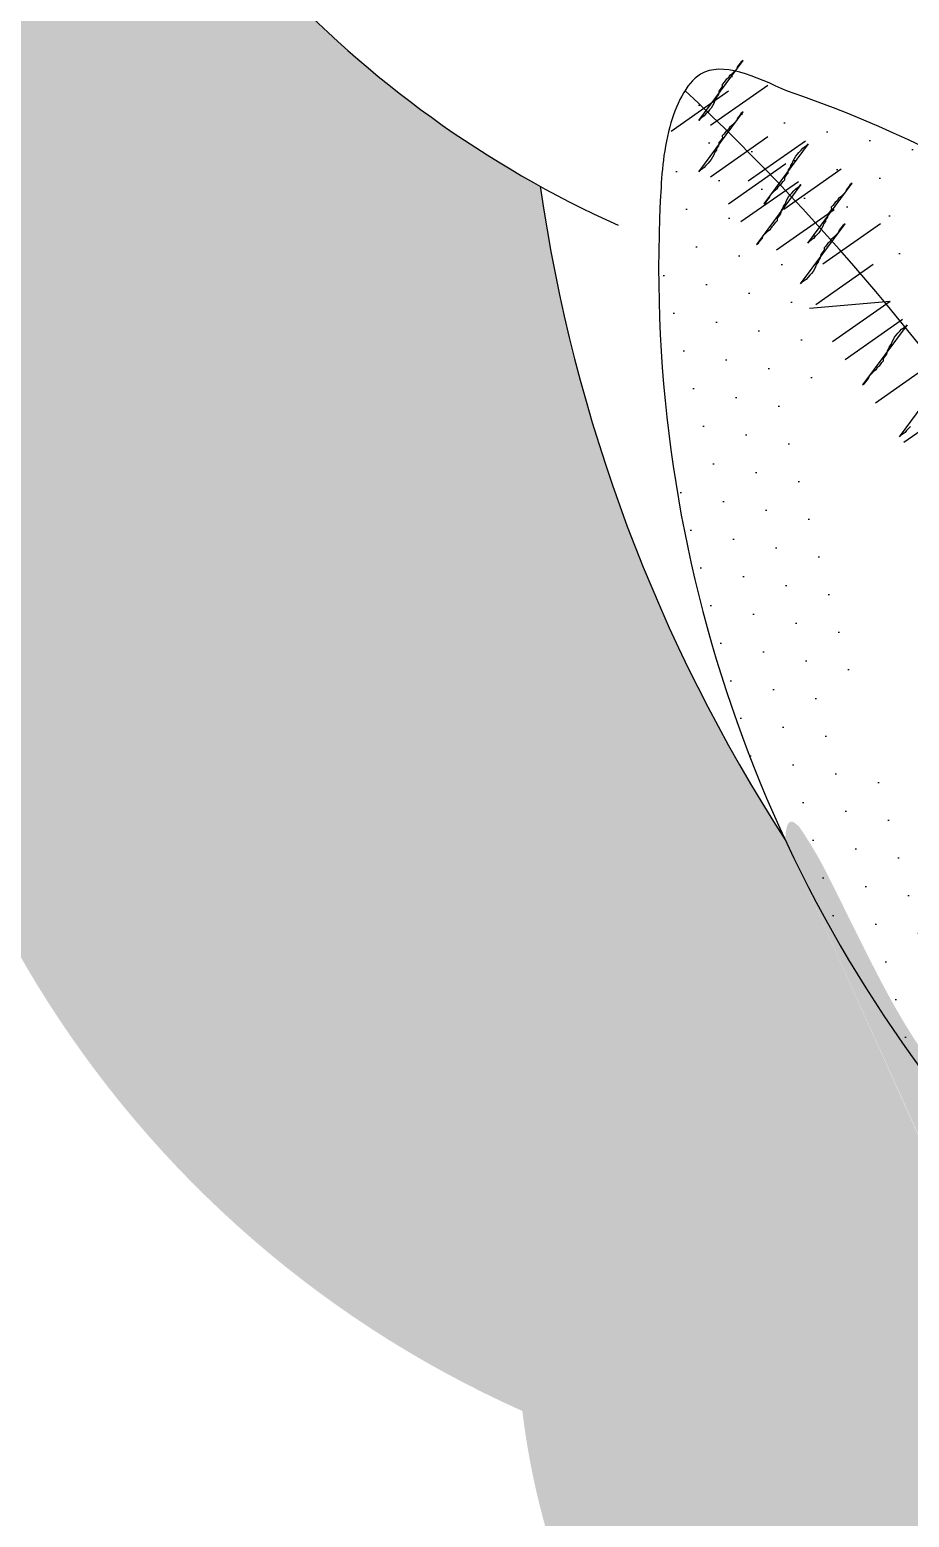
# Model space of a CAD drawing. Extents: x 3694 to 117786, y 20013 to 108631.
# Drawn here: x 40854.2 to 41106.6, y 85425.2 to 85852.2 of the extents above; entities that cross this region are included whole.
import ezdxf

# ---------------------------------------------------------------- set-up
doc = ezdxf.new("R2010")
doc.units = 0
doc.header["$LTSCALE"] = 1000
doc.header["$MEASUREMENT"] = 0
doc.layers.add('家具', color=253, linetype='Continuous')

# ---------------------------------------------------------------- blocks, each defined once
blk = doc.blocks.new('A$C6CBF3060')
at = {"layer": '家具'}
h = blk.add_hatch(dxfattribs=at)
h.set_pattern_fill('DOTS', color=8, scale=335.2800000195158, angle=-90.00000000000001, style=0)
h.set_pattern_definition([(270, (30849.11753504153, -17862.99907829171), (20.95500000121973, -10.47750000060987), [0, -20.95500000121974])])
edge = h.paths.add_edge_path()
edge.add_spline(control_points=[(3620.032944355196, 1020.167978249578), (3621.856950601301, 1029.223950294458), (3623.640356767137, 1038.254456721312), (3629.075648781851, 1066.661334569191), (3632.509525532267, 1085.952194047979), (3638.452392537998, 1124.35439882104), (3640.907859724044, 1143.394177388276), (3645.504487169259, 1187.965857300234), (3647.380020918004, 1213.570567535007), (3652.138734003369, 1291.274453085276), (3654.163834771207, 1344.379333391011), (3661.075878760414, 1425.081640880471), (3664.018153472578, 1452.133973591473), (3670.094233668715, 1492.753120009336), (3672.397098293724, 1506.299475706379), (3677.679535390045, 1533.370511049969), (3680.683231559953, 1546.95785375061), (3688.042565591692, 1576.433232332645), (3692.477545640613, 1592.158136530725), (3700.184732509224, 1618.288209221257), (3703.394472055632, 1628.838867633007), (3706.570199849586, 1639.277341819994)], knot_values=[0.007594318894714291, 0.007594318894714291, 0.007594318894714291, 0.007594318894714291, 1.009331685129112, 1.009331685129112, 3.166903830014817, 3.166903830014817, 5.324475974900523, 5.324475974900523, 8.146713981276132, 8.146713981276132, 13.78698518195698, 13.78698518195698, 16.6071207822974, 16.6071207822974, 18.01718858246761, 18.01718858246761, 19.42725638263783, 19.42725638263783, 21.11840045899928, 21.11840045899928, 22.2881602581128, 22.2881602581128, 22.2881602581128, 22.2881602581128], degree=3, periodic=0)
edge.add_ellipse((1789.99904669042, 2201.081587384349), major_axis=(1412.244489359956, 1412.244489359956), ratio=0.9999999999999818, start_angle=-61.33743676422674, end_angle=-48.55714826964773)
edge.add_ellipse((1789.99904669042, 1953.25083809936), major_axis=(1412.24448935993, -1412.24448935993), ratio=0.9999999999999885, start_angle=48.5571482696466, end_angle=61.33743676426361)
edge.add_spline(control_points=[(3706.570199849455, 2515.055083664098), (3703.394472055566, 2525.493557850958), (3700.184732509093, 2536.044216262839), (3692.477545640737, 2562.174288952727), (3688.042565592012, 2577.899193150166), (3680.683231560659, 2607.374571730539), (3677.679535390882, 2620.961914430154), (3672.397098294947, 2648.032949771052), (3670.094233670054, 2661.579305466817), (3664.018153474113, 2702.198451881093), (3661.075878761818, 2729.250784589662), (3655.986670472266, 2788.670379265524), (3654.145087228251, 2820.934697647885), (3652.42359686167, 2852.807937005808)], knot_values=[0.007594318904541566, 0.007594318904541566, 0.007594318904541566, 0.007594318904541566, 1.177354118008585, 1.177354118008585, 2.868498194319651, 2.868498194319651, 4.278565994361959, 4.278565994361959, 5.688633794404266, 5.688633794404266, 8.508769394488882, 8.508769394488882, 11.91787256770212, 11.91787256770212, 11.91787256770212, 11.91787256770212], degree=3, periodic=0)
edge.add_ellipse((3646.657623284387, 2875.236412280854), major_axis=(16.37502602226822, 16.37502602226821), ratio=0.9999999999995666, start_angle=225.8035234418923, end_angle=239.417541532368, ccw=False)
edge.add_ellipse((3511.087514728119, 3239.193560838379), major_axis=(290.1065513937293, 290.1065513937293), ratio=0.9999999999994232, start_angle=234.5429178462428, end_angle=244.3434878472222, ccw=False)
edge.add_ellipse((4291.384683319397, 2715.78940374251), major_axis=(510.6161812649055, -510.6161812649058), ratio=0.9999999999999988, start_angle=215.5301837112753, end_angle=236.2784491778619)
edge.add_ellipse((8058.381468311782, 2243.98490320702), major_axis=(3173.045961291781, -3173.045961291782), ratio=1, start_angle=220.7753203818918, end_angle=231.6420249032678)
edge.add_ellipse((4599.337569821713, 1341.637200631933), major_axis=(756.0877006785541, 756.0877006785539), ratio=0.9999999999999949, start_angle=113.9930274311128, end_angle=139.4777875760855)
edge.add_ellipse((3519.680850986653, 1232.139841819859), major_axis=(20.77520892349397, -20.77520892349398), ratio=0.999999999999889, start_angle=29.349690518414718, end_angle=107.31395154978779, ccw=False)
edge.add_ellipse((3261.400831811123, 1475.541992198378), major_axis=(269.5263520561113, -269.5263520561115), ratio=0.9999999999999978, start_angle=326.06965526290503, end_angle=363.74867896470926, ccw=False)
edge.add_ellipse((2985.936513544038, 1255.583835869416), major_axis=(269.5447157602681, 269.5447157602681), ratio=0.9999999999729833, start_angle=289.4364312615882, end_angle=291.1525348597326, ccw=False)
edge.add_ellipse((3270.637057203829, -411.6684627259383), major_axis=(1063.437138938921, 1063.437138938921), ratio=0.9999999999999937, start_angle=35.30528515153998, end_angle=42.74492259143477, ccw=False)
edge.add_ellipse((3474.324288661912, 860.0126218386868), major_axis=(153.1024992137935, -153.1024992137935), ratio=0.999999999999859, start_angle=92.70420918075928, end_angle=121.7648417998393, ccw=False)
edge = h.paths.add_edge_path()
edge.add_ellipse((3560.315809361586, 903.7363475695056), major_axis=(59.62128638761727, 59.62128638761727), ratio=0.9999999999999157, start_angle=248.1334738211491, end_angle=277.7178630449272)
edge.add_ellipse((3511.524035592221, 931.7299106341088), major_axis=(99.19644208316629, 99.19644208316625), ratio=0.9999999999997502, start_angle=-79.30676778778508, end_angle=-64.31921627686972)
edge.add_ellipse((3386.72601415019, 2442.541419907149), major_axis=(1116.038544759257, -1116.038544759258), ratio=0.9999999999999984, start_angle=303.32411686118166, end_angle=324.37804893725087, ccw=False)
edge.add_spline(control_points=[(3067.313977831232, 896.8829783906913), (3067.116512627828, 894.6964287364499), (3066.26218761129, 885.1096334103167), (3065.674442368967, 875.0971932240427), (3064.819310103077, 865.6985716819399)], knot_values=[0, 0, 0, 0, 0.2418033642713523, 1.052830296575082, 1.052830296575082, 1.052830296575082, 1.052830296575082], degree=3, periodic=0)
edge.add_ellipse((3026.907071228037, 868.9988679855887), major_axis=(26.90938323527025, 26.90938323527025), ratio=0.9999999999999187, start_angle=238.7767705824798, end_angle=310.27284356007203, ccw=False)
edge.add_ellipse((3357.089655062053, 4875.541364723143), major_axis=(2868.190797183439, -2868.19079718344), ratio=0.999999999999999, start_angle=310.4593117003497, end_angle=318.3404531218047)
edge = h.paths.add_edge_path()
edge.add_ellipse((3560.315809361266, 3250.596077914459), major_axis=(59.62128638763784, -59.62128638763787), ratio=0.9999999999995934, start_angle=82.28213695507955, end_angle=111.8665261788591)
edge.add_ellipse((3357.089655062751, -721.208939239179), major_axis=(2868.190797183605, 2868.190797183604), ratio=0.9999999999999925, start_angle=41.65954687821016, end_angle=49.54410408661445)
edge.add_ellipse((3026.730802552287, 3285.298579970644), major_axis=(26.90938323526915, -26.90938323526915), ratio=0.9999999999999033, start_angle=49.98346972011012, end_angle=121.3236457343994, ccw=False)
edge.add_spline(control_points=[(3064.642559511616, 3288.604407622486), (3064.979431703308, 3284.907876167901), (3065.254021153691, 3281.472108143695), (3065.500446844075, 3278.209911560098)], knot_values=[0, 0, 0, 0, 0.3189857557440551, 0.3189857557440551, 0.3189857557440551, 0.3189857557440551], degree=3, periodic=0)
edge.add_ellipse((3494.988468096315, -267.6566824607653), major_axis=(2525.631590611771, -2525.631590611772), ratio=0.9999999999999991, start_angle=132.8754075785099, end_angle=141.9062269296692, ccw=False)
edge = h.paths.add_edge_path()
edge.add_ellipse((3346.428693505171, 2814.744027245259), major_axis=(221.1621733483969, -221.1621733483971), ratio=0.9999999999999994, start_angle=219.8560000035077, end_angle=290.9319768433341)
edge.add_ellipse((3437.151632962174, 2555.301954592251), major_axis=(155.4479335070494, -155.4479335070496), ratio=0.9999999999999929, start_angle=231.8281592482279, end_angle=294.8810682384705)
edge.add_ellipse((2813.700149012111, 2180.201737340405), major_axis=(405.3237387993505, 405.3237387993504), ratio=0.9999999999999992, start_angle=285.52623263396157, end_angle=332.11357467867344, ccw=False)
edge.add_ellipse((3523.712787324905, 1599.059105694443), major_axis=(258.8230775298201, 258.82307752982), ratio=0.9999999999999818, start_angle=80.19826500577827, end_angle=130.5062586859865)
edge.add_ellipse((3249.266929159778, 1365.594833926676), major_axis=(196.0891473908119, -196.0891473908119), ratio=0.9999999999999981, start_angle=154.0384846775883, end_angle=216.6923729745889)
edge.add_ellipse((3335.197817287255, 909.3636444261319), major_axis=(433.6778078787909, 433.6778078787906), ratio=0.999999999999949, start_angle=80.98112304628877, end_angle=109.8781780001218)
edge.add_ellipse((18467.36806691358, 2025.981614987111), major_axis=(11109.2260467442, 11109.22604674419), ratio=0.9999999999995928, start_angle=138.1241672681158, end_angle=138.7143909774701)
edge.add_spline(control_points=[(2789.552410904224, 1008.188427614892), (2796.579734544641, 1007.746763104577), (2803.725178327077, 1007.646570336328), (2811.231307050359, 1007.927036234807)], knot_values=[2.293510373809953, 2.293510373809953, 2.293510373809953, 2.293510373809953, 2.979732802934619, 2.979732802934619, 2.979732802934619, 2.979732802934619], degree=3, periodic=0)
edge.add_spline(control_points=[(2811.231307050359, 1007.927036234807), (2815.450479755054, 1008.084685284808), (2826.805456678361, 1008.812973134682), (2842.780722635296, 1010.871307693131), (2839.120250166125, 1024.618026985154), (2842.859477051599, 1028.393799632864), (2845.636094539273, 1029.971073038905)], knot_values=[2.979732802934619, 2.979732802934619, 2.979732802934619, 2.979732802934619, 3.36545639614831, 3.990521829336836, 4.278466320926378, 4.605763273049225, 4.605763273049225, 4.605763273049225, 4.605763273049225], degree=3, periodic=0)
edge.add_spline(control_points=[(2845.636094539273, 1029.971073038905), (2848.422474729079, 1031.553892203377), (2852.001820499405, 1032.702305534669), (2855.58116626992, 1033.850718865961)], knot_values=[4.605763273049225, 4.605763273049225, 4.605763273049225, 4.605763273049225, 4.934211014792284, 4.934211014792284, 4.934211014792284, 4.934211014792284], degree=3, periodic=0)
edge.add_ellipse((3270.637057203829, -411.6684627259383), major_axis=(1063.437138939227, 1063.437138939227), ratio=0.9999999999998375, start_angle=52.795632896919415, end_angle=61.02050574382298, ccw=False)
edge.add_ellipse((3199.316362891543, 1348.14039130005), major_axis=(212.5834902189315, 212.5834902189315), ratio=0.9999999999999212, start_angle=165.6335501199894, end_angle=198.8130742464472, ccw=False)
edge.add_ellipse((3199.413119119788, 1029.520550322999), major_axis=(217.1797520411045, -217.1797520411046), ratio=0.9999999999998674, start_angle=151.0252170128921, end_angle=192.4102655699839, ccw=False)
edge.add_ellipse((3551.448439235653, 1156.134686465819), major_axis=(331.0872910150433, -331.0872910150434), ratio=0.9999999999999813, start_angle=177.8463850309959, end_angle=203.8962665094932, ccw=False)
edge.add_ellipse((2984.329156197491, 1140.779664811776), major_axis=(308.6143108805782, 308.6143108805783), ratio=0.99999999999966, start_angle=2.0533838449994732, end_angle=10.260448050109005, ccw=False)
edge.add_spline(control_points=[(3281.687451026184, 1460.253654765613), (3290.639455244702, 1453.204405174176), (3313.081898206045, 1435.532118832798), (3303.305460116768, 1498.775473405309), (3326.318821677465, 1533.829908224947), (3353.544751881607, 1593.430233467796), (3320.947959299898, 1659.060984562777), (3340.190178442157, 1740.826539046509), (3356.126177953687, 1827.657185362103), (3415.808870579021, 1863.793903553702), (3424.432073950476, 1919.337591101754), (3457.289777258164, 1907.517444122117), (3458.775801431591, 1924.683027975876), (3459.456346832347, 1933.619102174609)], knot_values=[28.72622828787619, 28.72622828787619, 28.72622828787619, 28.72622828787619, 29.65137003608691, 31.04553471454428, 32.97090723718488, 34.80045963000916, 37.53798117998499, 40.13244696109814, 43.73799823656201, 46.29924793153518, 47.53881564063179, 48.20545028199999, 48.98405692497199, 48.98405692497199, 48.98405692497199, 48.98405692550385], degree=3, periodic=0)
edge.add_ellipse((-2827.432287128104, 2095.358859361608), major_axis=(4446.972478264837, 4446.972478264834), ratio=0.9999999999999976, start_angle=-46.47369586912973, end_angle=-42.84626635100496)
edge.add_spline(control_points=[(3457.093905025751, 2331.703914353799), (3455.691781476875, 2345.589783137202), (3452.514928848803, 2370.097512984801), (3408.946969250035, 2401.111465854163), (3388.218704290179, 2469.690945094218), (3352.769053081218, 2533.335634224328), (3364.030625280458, 2604.82269811142), (3327.271703467311, 2627.476138575294), (3294.9122366675, 2714.330123526699), (3294.341436591865, 2693.091429919492)], knot_values=[0, 0, 0, 1.163513729807164e-12, 1.426783815582302, 2.507845637052222, 5.446644405802077, 8.794161911986935, 10.36550993041577, 12.19506232323765, 14.47634677036475, 14.47634677036475, 14.47634677036475, 14.47634677036475], degree=3, periodic=0)
edge.add_ellipse((3687.441035538191, 2947.473610607776), major_axis=(331.0872910150615, -331.0872910150615), ratio=0.9999999999999547, start_angle=233.1899730444863, end_angle=257.9076692015958, ccw=False)
edge.add_ellipse((3372.605812031026, 3149.559701468508), major_axis=(217.1797520411107, -217.1797520411108), ratio=0.9999999999999556, start_angle=244.6759739839959, end_angle=286.0610225410798, ccw=False)
edge.add_ellipse((3301.30499854072, 2839.020160634274), major_axis=(212.5834902198476, 212.5834902198476), ratio=0.9999999999956851, start_angle=85.14470269029368, end_angle=91.45268943398088, ccw=False)
edge.add_ellipse((3267.100022714898, 4450.91484517249), major_axis=(983.775240623166, 983.775240623166), ratio=0.9999999999998531, start_angle=208.0880272447276, end_angle=218.4118439115923, ccw=False)
edge.add_spline(control_points=[(2862.37711883695, 3119.814991966967), (2856.867087630577, 3121.622537046678), (2851.35705642408, 3123.430082126131), (2848.768473186879, 3126.813406541194)], knot_values=[4.42752981046754, 4.42752981046754, 4.42752981046754, 4.42752981046754, 4.934211014792284, 4.934211014792284, 4.934211014792284, 4.934211014792284], degree=3, periodic=0)
edge.add_ellipse((3341.197146602492, 3246.534314250937), major_axis=(358.3427787361459, -358.3427787361463), ratio=0.999999999999975, start_angle=238.6648212037559, end_angle=277.816367146285)
h = blk.add_hatch(dxfattribs=at)
h.set_pattern_fill('DOTS', color=8, scale=178.8160000104085, angle=-75.17599740398259, style=0)
h.set_pattern_definition([(284.8240025960174, (21523.19842935675, -3204.156176563381), (12.23371532700078, -2.542622527250572), [0, -11.17600000065051])])
edge = h.paths.add_edge_path(flags=17)
edge.add_ellipse((3508.507639436895, 2686.904734591491), major_axis=(23.25952561881828, -23.25952561881829), ratio=0.9999999999999228, start_angle=217.598370494964, end_angle=267.39462829812675, ccw=False)
edge.add_ellipse((3392.615725812291, 2706.727411004464), major_axis=(59.9046491667301, -59.90464916673012), ratio=0.9999999999998661, start_angle=350.65844968254294, end_angle=394.3991949743683, ccw=False)
edge.add_ellipse((3442.016187211404, 2684.491654074292), major_axis=(32.94986328208082, 32.94986328208081), ratio=0.9999999999998382, start_angle=224.9828587922299, end_angle=289.9024488496004)
edge = h.paths.add_edge_path(flags=17)
edge.add_ellipse((2799.933782092005, 2411.637768748264), major_axis=(481.3748926355609, 481.3748926355607), ratio=0.9999999999840347, start_angle=-26.32292343229813, end_angle=-25.58827127859119)
edge.add_ellipse((3387.198946313249, 2635.157820252211), major_axis=(38.80003682654529, 38.80003682654528), ratio=0.9999999999999831, start_angle=246.3633945223265, end_angle=317.8577408210059, ccw=False)
edge.add_ellipse((3414.442139424595, 2563.93047086295), major_axis=(15.12758440154903, 15.12758440154902), ratio=0.9999999999999909, start_angle=-72.18619439915022, end_angle=64.8217797418078, ccw=False)
edge.add_ellipse((3357.704625160964, 2604.177307075981), major_axis=(64.19840911938086, -64.19840911938088), ratio=0.9999999999999908, start_angle=11.56752916311502, end_angle=61.28906160823021)
edge = h.paths.add_edge_path()
edge.add_ellipse((3185.120227187588, 2583.846666353507), major_axis=(242.0371122307935, 242.0371122307935), ratio=0.9999999999999688, start_angle=-23.32578200306534, end_angle=26.28458598788795)
edge.add_spline(control_points=[(3294.95076252523, 2908.039789200709), (3285.59000490723, 2912.370396476184), (3273.676991489105, 2917.881764752918), (3266.815490951951, 2910.243159776714), (3265.556602545243, 2908.265359197449)], knot_values=[0, 0, 0, 0, 1.42238482592121, 1.810204922351612, 1.810204922351612, 1.810204922351612, 1.810204922351612], degree=3, periodic=0)
edge.add_ellipse((2799.933782090149, 2411.637768744324), major_axis=(481.3748926403442, -481.3748926403442), ratio=0.9999999999996101, start_angle=87.25263749308863, end_angle=91.84549474957328, ccw=False)
edge.add_ellipse((3214.421947500261, 2577.142094905234), major_axis=(216.1019309945073, -216.1019309945075), ratio=0.999999999999946, start_angle=66.89079912288321, end_angle=117.98945326683679, ccw=False)
edge.add_ellipse((3082.171467200518, 2475.053802211161), major_axis=(331.3486877331243, -331.3486877331244), ratio=0.9999999999999956, start_angle=389.56745048290304, end_angle=432.4529716565977, ccw=False)
edge.add_ellipse((2548.179880652155, 2188.045808867992), major_axis=(706.3772336369606, 706.3772336369603), ratio=0.999999999999835, start_angle=321.74637887917953, end_angle=324.3508728240508, ccw=False)
edge.add_spline(control_points=[(3540.231171865613, 2305.399240872724), (3543.869102956422, 2306.191136364261), (3554.218102346218, 2311.164756270326), (3554.021201864321, 2323.207869944858), (3553.888276583122, 2331.338039343249)], knot_values=[0, 0, 0, 0, 0.5819764206049407, 1.791185280154921, 1.791185280154921, 1.791185280154921, 1.791185280154921], degree=3, periodic=0)
edge.add_ellipse((3055.171823736164, 2457.493583324365), major_axis=(363.7535715408031, -363.7535715408033), ratio=0.9999999999999976, start_angle=30.80422389370577, end_angle=74.43044399808288)
edge = h.paths.add_edge_path()
edge.add_spline(control_points=[(3512.045306835935, 2318.2714167302), (3517.588125824346, 2312.491863504376), (3525.292820839051, 2304.458100356638), (3537.115743228183, 2304.72108237278), (3540.231171865613, 2305.399240872724)], knot_values=[1.791185280154921, 1.791185280154921, 1.791185280154921, 1.791185280154921, 3.069002213139684, 3.567391534373676, 3.567391534373676, 3.567391534373676, 3.567391534373676], degree=3, periodic=0)
edge.add_ellipse((2548.179880652155, 2188.045808867992), major_axis=(706.377233638207, -706.3772336382074), ratio=0.9999999999993391, start_angle=51.74637887920161, end_angle=54.3508728240713)
edge.add_ellipse((3764.186938126877, 2674.325635155186), major_axis=(281.0686011683552, 281.0686011683551), ratio=0.9999999999999862, start_angle=145.8922033348512, end_angle=189.5904192882054, ccw=False)
edge.add_ellipse((3727.837143598881, 2835.127694727074), major_axis=(300.7962628522051, -300.7962628522051), ratio=0.9999999999999934, start_angle=220.3807436132537, end_angle=258.6817611968143, ccw=False)
edge.add_ellipse((2799.933782090149, 2411.637768744324), major_axis=(481.3748926401587, 481.3748926401587), ratio=0.9999999999988527, start_angle=-2.747362506916546, end_angle=1.845494749579979)
edge.add_spline(control_points=[(3265.556602545243, 2908.265359197449), (3263.646122517712, 2905.263863207118), (3259.318761821429, 2893.755928218379), (3258.811229740662, 2883.454117961643), (3258.470738576732, 2876.542879246761)], knot_values=[1.810204922351612, 1.810204922351612, 1.810204922351612, 1.810204922351612, 2.398757922429805, 3.598446597238173, 3.598446597238173, 3.598446597238173, 3.598446597238173], degree=3, periodic=0)
edge.add_ellipse((3646.639097211155, 2857.209695129477), major_axis=(274.8167086013957, 274.8167086013956), ratio=0.9999999999999963, start_angle=132.1486721113125, end_angle=176.9724953827164)
edge.add_ellipse((3661.683551529728, 2583.255587393276), major_axis=(215.1838922608969, 215.1838922608969), ratio=0.9999999999999789, start_angle=132.3564968236814, end_angle=195.5463068146161)
at = {"layer": '家具', "color": 8, "linetype": 'Continuous'}
for p, q in [((3272.850769246121, 2898.288528745867), (3289.352853757417, 2909.820163715103)), ((3272.850769246121, 2898.288528745867), (3289.352853757417, 2909.820163715103)), ((3272.850769246121, 2898.288528745867), (3289.352853757417, 2909.820163715103)), ((3272.850769246121, 2898.288528745867), (3289.352853757417, 2909.820163715103)), ((3261.572542886199, 2896.59398639969), (3278.074627397524, 2908.125621368734)), ((3261.572542886199, 2896.59398639969), (3278.074627397524, 2908.125621368734)), ((3261.572542886199, 2896.59398639969), (3278.074627397524, 2908.125621368734)), ((3261.572542886199, 2896.59398639969), (3278.074627397524, 2908.125621368734)), ((3272.860787394085, 2883.499000272386), (3289.362871905287, 2895.030635241626)), ((3272.860787394085, 2883.499000272386), (3289.362871905287, 2895.030635241626)), ((3272.860787394085, 2883.499000272386), (3289.362871905287, 2895.030635241626)), ((3272.860787394085, 2883.499000272386), (3289.362871905287, 2895.030635241626)), ((3300.163869645934, 2893.727474334533), (3283.661785134645, 2882.195839365297)), ((3300.163869645934, 2893.727474334533), (3283.661785134645, 2882.195839365297)), ((3300.163869645934, 2893.727474334533), (3283.661785134645, 2882.195839365297)), ((3300.163869645934, 2893.727474334533), (3283.661785134645, 2882.195839365297)), ((3294.507185281866, 2887.172619196401), (3278.005100770672, 2875.640984227357)), ((3294.507185281866, 2887.172619196401), (3278.005100770672, 2875.640984227357)), ((3294.507185281866, 2887.172619196401), (3278.005100770672, 2875.640984227357)), ((3294.507185281866, 2887.172619196401), (3278.005100770672, 2875.640984227357)), ((3310.411390804831, 2885.665164367219), (3293.909306293506, 2874.133529398172)), ((3310.411390804831, 2885.665164367219), (3293.909306293506, 2874.133529398172)), ((3310.411390804831, 2885.665164367219), (3293.909306293506, 2874.133529398172)), ((3310.411390804831, 2885.665164367219), (3293.909306293506, 2874.133529398172)), ((3298.092096450477, 2882.04251342838), (3281.590011939246, 2870.510878459139)), ((3298.092096450477, 2882.04251342838), (3281.590011939246, 2870.510878459139)), ((3298.092096450477, 2882.04251342838), (3281.590011939246, 2870.510878459139)), ((3298.092096450477, 2882.04251342838), (3281.590011939246, 2870.510878459139)), ((3308.339617609505, 2873.980203461255), (3291.83753309818, 2862.448568492018)), ((3308.339617609505, 2873.980203461255), (3291.83753309818, 2862.448568492018)), ((3308.339617609505, 2873.980203461255), (3291.83753309818, 2862.448568492018)), ((3308.339617609505, 2873.980203461255), (3291.83753309818, 2862.448568492018)), ((3305.153158259141, 2858.539633360739), (3321.655242770466, 2870.071268329975)), ((3305.153158259141, 2858.539633360739), (3321.655242770466, 2870.071268329975)), ((3305.153158259141, 2858.539633360739), (3321.655242770466, 2870.071268329975)), ((3305.153158259141, 2858.539633360739), (3321.655242770466, 2870.071268329975)), ((3303.081385063808, 2846.854672454774), (3319.58346957514, 2858.386307423822)), ((3303.081385063808, 2846.854672454774), (3319.58346957514, 2858.386307423822)), ((3303.081385063808, 2846.854672454774), (3319.58346957514, 2858.386307423822)), ((3303.081385063808, 2846.854672454774), (3319.58346957514, 2858.386307423822)), ((3324.435597582531, 2847.639578051101), (3301.27582090089, 2845.635282365416)), ((3324.435597582531, 2847.639578051101), (3301.27582090089, 2845.635282365416)), ((3324.435597582531, 2847.639578051101), (3301.27582090089, 2845.635282365416)), ((3324.435597582531, 2847.639578051101), (3301.27582090089, 2845.635282365416)), ((3324.435597582531, 2847.639578051101), (3307.933513071206, 2836.107943082057)), ((3324.435597582531, 2847.639578051101), (3307.933513071206, 2836.107943082057)), ((3324.435597582531, 2847.639578051101), (3307.933513071206, 2836.107943082057)), ((3324.435597582531, 2847.639578051101), (3307.933513071206, 2836.107943082057)), ((3328.020508751149, 2842.50947228308), (3311.518424239825, 2830.977837314033)), ((3328.020508751149, 2842.50947228308), (3311.518424239825, 2830.977837314033)), ((3328.020508751149, 2842.50947228308), (3311.518424239825, 2830.977837314033)), ((3328.020508751149, 2842.50947228308), (3311.518424239825, 2830.977837314033)), ((3336.726721589192, 2830.050643989347), (3320.224637077903, 2818.51900902011)), ((3336.726721589192, 2830.050643989347), (3320.224637077903, 2818.51900902011)), ((3336.726721589192, 2830.050643989347), (3320.224637077903, 2818.51900902011)), ((3336.726721589192, 2830.050643989347), (3320.224637077903, 2818.51900902011)), ((3328.395708041928, 2807.322346498233), (3344.897792553158, 2818.85398146747)), ((3328.395708041928, 2807.322346498233), (3344.897792553158, 2818.85398146747)), ((3328.395708041928, 2807.322346498233), (3344.897792553158, 2818.85398146747)), ((3328.395708041928, 2807.322346498233), (3344.897792553158, 2818.85398146747))]:
    blk.add_line(p, q, dxfattribs=at)
for points in [[(3282.258443186751, 2916.913658965921), (3281.698528785804, 2916.522391518374), (3281.376409846998, 2916.088962332495), (3280.592193369041, 2915.124287098755), (3280.325729553719, 2914.313083850582), (3279.44442908623, 2913.488899347376), (3278.982331547108, 2912.957653299549), (3278.282438545881, 2912.468568990051), (3277.917645738489, 2911.798077214324), (3277.357731337543, 2911.406809766777), (3276.713493459894, 2910.539951394985), (3276.251395920808, 2910.008705347158), (3276.26488930593, 2909.393135822629), (3275.620651428289, 2908.52627745087), (3275.298532489447, 2908.092848264958), (3275.129885535986, 2907.141666416501), (3274.625626258596, 2906.372624906435), (3274.541302781799, 2905.89703398219), (3274.079205242808, 2905.365787934585), (3273.812741427457, 2904.554584686186), (3273.448460750318, 2903.883360038268), (3273.084180073049, 2903.212135390153), (3272.622082534057, 2902.680889342322), (3272.159984994934, 2902.149643294491), (3271.558641727912, 2901.521092514966), (3271.096544188789, 2900.989846467361), (3270.536629787748, 2900.598579019621), (3269.976715386809, 2900.207311572271), (3269.514617847715, 2899.67606552444)], [(3282.258443186751, 2916.913658965921), (3281.698528785804, 2916.522391518374), (3281.376409846998, 2916.088962332495), (3280.592193369041, 2915.124287098755), (3280.325729553719, 2914.313083850582), (3279.44442908623, 2913.488899347376), (3278.982331547108, 2912.957653299549), (3278.282438545881, 2912.468568990051), (3277.917645738489, 2911.798077214324), (3277.357731337543, 2911.406809766777), (3276.713493459894, 2910.539951394985), (3276.251395920808, 2910.008705347158), (3276.26488930593, 2909.393135822629), (3275.620651428289, 2908.52627745087), (3275.298532489447, 2908.092848264958), (3275.129885535986, 2907.141666416501), (3274.625626258596, 2906.372624906435), (3274.541302781799, 2905.89703398219), (3274.079205242808, 2905.365787934585), (3273.812741427457, 2904.554584686186), (3273.448460750318, 2903.883360038268), (3273.084180073049, 2903.212135390153), (3272.622082534057, 2902.680889342322), (3272.159984994934, 2902.149643294491), (3271.558641727912, 2901.521092514966), (3271.096544188789, 2900.989846467361), (3270.536629787748, 2900.598579019621), (3269.976715386809, 2900.207311572271), (3269.514617847715, 2899.67606552444)], [(3282.258443186751, 2916.913658965921), (3281.698528785804, 2916.522391518374), (3281.376409846998, 2916.088962332495), (3280.592193369041, 2915.124287098755), (3280.325729553719, 2914.313083850582), (3279.44442908623, 2913.488899347376), (3278.982331547108, 2912.957653299549), (3278.282438545881, 2912.468568990051), (3277.917645738489, 2911.798077214324), (3277.357731337543, 2911.406809766777), (3276.713493459894, 2910.539951394985), (3276.251395920808, 2910.008705347158), (3276.26488930593, 2909.393135822629), (3275.620651428289, 2908.52627745087), (3275.298532489447, 2908.092848264958), (3275.129885535986, 2907.141666416501), (3274.625626258596, 2906.372624906435), (3274.541302781799, 2905.89703398219), (3274.079205242808, 2905.365787934585), (3273.812741427457, 2904.554584686186), (3273.448460750318, 2903.883360038268), (3273.084180073049, 2903.212135390153), (3272.622082534057, 2902.680889342322), (3272.159984994934, 2902.149643294491), (3271.558641727912, 2901.521092514966), (3271.096544188789, 2900.989846467361), (3270.536629787748, 2900.598579019621), (3269.976715386809, 2900.207311572271), (3269.514617847715, 2899.67606552444)], [(3282.258443186751, 2916.913658965921), (3281.698528785804, 2916.522391518374), (3281.376409846998, 2916.088962332495), (3280.592193369041, 2915.124287098755), (3280.325729553719, 2914.313083850582), (3279.44442908623, 2913.488899347376), (3278.982331547108, 2912.957653299549), (3278.282438545881, 2912.468568990051), (3277.917645738489, 2911.798077214324), (3277.357731337543, 2911.406809766777), (3276.713493459894, 2910.539951394985), (3276.251395920808, 2910.008705347158), (3276.26488930593, 2909.393135822629), (3275.620651428289, 2908.52627745087), (3275.298532489447, 2908.092848264958), (3275.129885535986, 2907.141666416501), (3274.625626258596, 2906.372624906435), (3274.541302781799, 2905.89703398219), (3274.079205242808, 2905.365787934585), (3273.812741427457, 2904.554584686186), (3273.448460750318, 2903.883360038268), (3273.084180073049, 2903.212135390153), (3272.622082534057, 2902.680889342322), (3272.159984994934, 2902.149643294491), (3271.558641727912, 2901.521092514966), (3271.096544188789, 2900.989846467361), (3270.536629787748, 2900.598579019621), (3269.976715386809, 2900.207311572271), (3269.514617847715, 2899.67606552444)], [(3282.268461334621, 2902.124130492444), (3281.708546933674, 2901.732863044897), (3281.386427994832, 2901.299433858985), (3280.60221151694, 2900.334758625278), (3280.335747701589, 2899.523555377073), (3279.454447234064, 2898.699370873677), (3278.992349694978, 2898.168124826072), (3278.292456693744, 2897.679040516574), (3277.927663886352, 2897.008548740814), (3277.367749485413, 2896.617281293267), (3276.723511607765, 2895.750422921508), (3276.261414068642, 2895.219176873681), (3276.274907453801, 2894.603607349149), (3275.63066957616, 2893.736748977361), (3275.308550637354, 2893.303319791481), (3275.139903683827, 2892.352137942991), (3274.635644406495, 2891.583096432958), (3274.551320929764, 2891.107505508713), (3274.089223390678, 2890.576259460882), (3273.822759575356, 2889.765056212676), (3273.458478898188, 2889.093831564565), (3273.09419822089, 2888.422606916676), (3272.632100681891, 2887.891360868845), (3272.170003142804, 2887.360114821015), (3271.568659875753, 2886.731564041489), (3271.106562336659, 2886.200317993658), (3270.546647935618, 2885.809050546111), (3269.986733534679, 2885.417783098568), (3269.52463599568, 2884.886537050963)], [(3282.268461334621, 2902.124130492444), (3281.708546933674, 2901.732863044897), (3281.386427994832, 2901.299433858985), (3280.60221151694, 2900.334758625278), (3280.335747701589, 2899.523555377073), (3279.454447234064, 2898.699370873677), (3278.992349694978, 2898.168124826072), (3278.292456693744, 2897.679040516574), (3277.927663886352, 2897.008548740814), (3277.367749485413, 2896.617281293267), (3276.723511607765, 2895.750422921508), (3276.261414068642, 2895.219176873681), (3276.274907453801, 2894.603607349149), (3275.63066957616, 2893.736748977361), (3275.308550637354, 2893.303319791481), (3275.139903683827, 2892.352137942991), (3274.635644406495, 2891.583096432958), (3274.551320929764, 2891.107505508713), (3274.089223390678, 2890.576259460882), (3273.822759575356, 2889.765056212676), (3273.458478898188, 2889.093831564565), (3273.09419822089, 2888.422606916676), (3272.632100681891, 2887.891360868845), (3272.170003142804, 2887.360114821015), (3271.568659875753, 2886.731564041489), (3271.106562336659, 2886.200317993658), (3270.546647935618, 2885.809050546111), (3269.986733534679, 2885.417783098568), (3269.52463599568, 2884.886537050963)], [(3282.268461334621, 2902.124130492444), (3281.708546933674, 2901.732863044897), (3281.386427994832, 2901.299433858985), (3280.60221151694, 2900.334758625278), (3280.335747701589, 2899.523555377073), (3279.454447234064, 2898.699370873677), (3278.992349694978, 2898.168124826072), (3278.292456693744, 2897.679040516574), (3277.927663886352, 2897.008548740814), (3277.367749485413, 2896.617281293267), (3276.723511607765, 2895.750422921508), (3276.261414068642, 2895.219176873681), (3276.274907453801, 2894.603607349149), (3275.63066957616, 2893.736748977361), (3275.308550637354, 2893.303319791481), (3275.139903683827, 2892.352137942991), (3274.635644406495, 2891.583096432958), (3274.551320929764, 2891.107505508713), (3274.089223390678, 2890.576259460882), (3273.822759575356, 2889.765056212676), (3273.458478898188, 2889.093831564565), (3273.09419822089, 2888.422606916676), (3272.632100681891, 2887.891360868845), (3272.170003142804, 2887.360114821015), (3271.568659875753, 2886.731564041489), (3271.106562336659, 2886.200317993658), (3270.546647935618, 2885.809050546111), (3269.986733534679, 2885.417783098568), (3269.52463599568, 2884.886537050963)], [(3282.268461334621, 2902.124130492444), (3281.708546933674, 2901.732863044897), (3281.386427994832, 2901.299433858985), (3280.60221151694, 2900.334758625278), (3280.335747701589, 2899.523555377073), (3279.454447234064, 2898.699370873677), (3278.992349694978, 2898.168124826072), (3278.292456693744, 2897.679040516574), (3277.927663886352, 2897.008548740814), (3277.367749485413, 2896.617281293267), (3276.723511607765, 2895.750422921508), (3276.261414068642, 2895.219176873681), (3276.274907453801, 2894.603607349149), (3275.63066957616, 2893.736748977361), (3275.308550637354, 2893.303319791481), (3275.139903683827, 2892.352137942991), (3274.635644406495, 2891.583096432958), (3274.551320929764, 2891.107505508713), (3274.089223390678, 2890.576259460882), (3273.822759575356, 2889.765056212676), (3273.458478898188, 2889.093831564565), (3273.09419822089, 2888.422606916676), (3272.632100681891, 2887.891360868845), (3272.170003142804, 2887.360114821015), (3271.568659875753, 2886.731564041489), (3271.106562336659, 2886.200317993658), (3270.546647935618, 2885.809050546111), (3269.986733534679, 2885.417783098568), (3269.52463599568, 2884.886537050963)], [(3288.174164035598, 2875.738501947886), (3288.734078436537, 2876.129769395433), (3289.056197375379, 2876.563198581312), (3289.840413853271, 2877.527873815023), (3290.106877668622, 2878.339077063229), (3290.988911008375, 2879.163773696651), (3291.451008547461, 2879.695019744482), (3292.150901548688, 2880.184104053977), (3292.515694356116, 2880.854595829707), (3293.075608757026, 2881.245863277254), (3293.719846634704, 2882.112721649042), (3294.18194417379, 2882.643967696873), (3294.168450788668, 2883.259537221402), (3294.811955794023, 2884.125883462941), (3295.134074732865, 2884.55931264882), (3295.302721686392, 2885.51049449731), (3295.806980963716, 2886.279536007372), (3295.891304440513, 2886.755126931585), (3296.353401979504, 2887.286372979415), (3296.619865794855, 2888.097576227621), (3296.984146472023, 2888.768800875736), (3297.348427149293, 2889.440025523658), (3297.810524688321, 2889.971271571485), (3298.272622227407, 2890.502517619316), (3298.874698366722, 2891.131580529065), (3299.33679590578, 2891.66282657667), (3299.89671030685, 2892.054094024214), (3300.456624707796, 2892.44536147176), (3300.918722246788, 2892.976607519591)], [(3288.174164035598, 2875.738501947886), (3288.734078436537, 2876.129769395433), (3289.056197375379, 2876.563198581312), (3289.840413853271, 2877.527873815023), (3290.106877668622, 2878.339077063229), (3290.988911008375, 2879.163773696651), (3291.451008547461, 2879.695019744482), (3292.150901548688, 2880.184104053977), (3292.515694356116, 2880.854595829707), (3293.075608757026, 2881.245863277254), (3293.719846634704, 2882.112721649042), (3294.18194417379, 2882.643967696873), (3294.168450788668, 2883.259537221402), (3294.811955794023, 2884.125883462941), (3295.134074732865, 2884.55931264882), (3295.302721686392, 2885.51049449731), (3295.806980963716, 2886.279536007372), (3295.891304440513, 2886.755126931585), (3296.353401979504, 2887.286372979415), (3296.619865794855, 2888.097576227621), (3296.984146472023, 2888.768800875736), (3297.348427149293, 2889.440025523658), (3297.810524688321, 2889.971271571485), (3298.272622227407, 2890.502517619316), (3298.874698366722, 2891.131580529065), (3299.33679590578, 2891.66282657667), (3299.89671030685, 2892.054094024214), (3300.456624707796, 2892.44536147176), (3300.918722246788, 2892.976607519591)], [(3288.174164035598, 2875.738501947886), (3288.734078436537, 2876.129769395433), (3289.056197375379, 2876.563198581312), (3289.840413853271, 2877.527873815023), (3290.106877668622, 2878.339077063229), (3290.988911008375, 2879.163773696651), (3291.451008547461, 2879.695019744482), (3292.150901548688, 2880.184104053977), (3292.515694356116, 2880.854595829707), (3293.075608757026, 2881.245863277254), (3293.719846634704, 2882.112721649042), (3294.18194417379, 2882.643967696873), (3294.168450788668, 2883.259537221402), (3294.811955794023, 2884.125883462941), (3295.134074732865, 2884.55931264882), (3295.302721686392, 2885.51049449731), (3295.806980963716, 2886.279536007372), (3295.891304440513, 2886.755126931585), (3296.353401979504, 2887.286372979415), (3296.619865794855, 2888.097576227621), (3296.984146472023, 2888.768800875736), (3297.348427149293, 2889.440025523658), (3297.810524688321, 2889.971271571485), (3298.272622227407, 2890.502517619316), (3298.874698366722, 2891.131580529065), (3299.33679590578, 2891.66282657667), (3299.89671030685, 2892.054094024214), (3300.456624707796, 2892.44536147176), (3300.918722246788, 2892.976607519591)], [(3288.174164035598, 2875.738501947886), (3288.734078436537, 2876.129769395433), (3289.056197375379, 2876.563198581312), (3289.840413853271, 2877.527873815023), (3290.106877668622, 2878.339077063229), (3290.988911008375, 2879.163773696651), (3291.451008547461, 2879.695019744482), (3292.150901548688, 2880.184104053977), (3292.515694356116, 2880.854595829707), (3293.075608757026, 2881.245863277254), (3293.719846634704, 2882.112721649042), (3294.18194417379, 2882.643967696873), (3294.168450788668, 2883.259537221402), (3294.811955794023, 2884.125883462941), (3295.134074732865, 2884.55931264882), (3295.302721686392, 2885.51049449731), (3295.806980963716, 2886.279536007372), (3295.891304440513, 2886.755126931585), (3296.353401979504, 2887.286372979415), (3296.619865794855, 2888.097576227621), (3296.984146472023, 2888.768800875736), (3297.348427149293, 2889.440025523658), (3297.810524688321, 2889.971271571485), (3298.272622227407, 2890.502517619316), (3298.874698366722, 2891.131580529065), (3299.33679590578, 2891.66282657667), (3299.89671030685, 2892.054094024214), (3300.456624707796, 2892.44536147176), (3300.918722246788, 2892.976607519591)], [(3286.102390840235, 2864.053541041732), (3286.662305241181, 2864.444808489279), (3286.984424179987, 2864.878237675159), (3287.768640657916, 2865.842912908869), (3288.035104473231, 2866.654116157071), (3288.917137813012, 2867.47881279069), (3289.379235352135, 2868.010058838328), (3290.079128353362, 2868.49914314779), (3290.443921160753, 2869.169634923554), (3291.0038355617, 2869.560902371097), (3291.648073439312, 2870.427760742888), (3292.110170978434, 2870.959006790719), (3292.096677593276, 2871.574576315248), (3292.740182598696, 2872.440922556976), (3293.062301537502, 2872.874351742856), (3293.230948490898, 2873.825533591345), (3293.735207768354, 2874.594575101219), (3293.819531245186, 2875.070166025431), (3294.281628784178, 2875.601412073262), (3294.548092599493, 2876.412615321467), (3294.912373276667, 2877.083839969582), (3295.276653953835, 2877.755064617693), (3295.738751492929, 2878.286310665299), (3296.200849032051, 2878.817556713129), (3296.802925171323, 2879.446619622879), (3297.265022710446, 2879.977865670706), (3297.824937111487, 2880.369133118253), (3298.384851512397, 2880.7604005658), (3298.846949051425, 2881.29164661363)], [(3286.102390840235, 2864.053541041732), (3286.662305241181, 2864.444808489279), (3286.984424179987, 2864.878237675159), (3287.768640657916, 2865.842912908869), (3288.035104473231, 2866.654116157071), (3288.917137813012, 2867.47881279069), (3289.379235352135, 2868.010058838328), (3290.079128353362, 2868.49914314779), (3290.443921160753, 2869.169634923554), (3291.0038355617, 2869.560902371097), (3291.648073439312, 2870.427760742888), (3292.110170978434, 2870.959006790719), (3292.096677593276, 2871.574576315248), (3292.740182598696, 2872.440922556976), (3293.062301537502, 2872.874351742856), (3293.230948490898, 2873.825533591345), (3293.735207768354, 2874.594575101219), (3293.819531245186, 2875.070166025431), (3294.281628784178, 2875.601412073262), (3294.548092599493, 2876.412615321467), (3294.912373276667, 2877.083839969582), (3295.276653953835, 2877.755064617693), (3295.738751492929, 2878.286310665299), (3296.200849032051, 2878.817556713129), (3296.802925171323, 2879.446619622879), (3297.265022710446, 2879.977865670706), (3297.824937111487, 2880.369133118253), (3298.384851512397, 2880.7604005658), (3298.846949051425, 2881.29164661363)], [(3286.102390840235, 2864.053541041732), (3286.662305241181, 2864.444808489279), (3286.984424179987, 2864.878237675159), (3287.768640657916, 2865.842912908869), (3288.035104473231, 2866.654116157071), (3288.917137813012, 2867.47881279069), (3289.379235352135, 2868.010058838328), (3290.079128353362, 2868.49914314779), (3290.443921160753, 2869.169634923554), (3291.0038355617, 2869.560902371097), (3291.648073439312, 2870.427760742888), (3292.110170978434, 2870.959006790719), (3292.096677593276, 2871.574576315248), (3292.740182598696, 2872.440922556976), (3293.062301537502, 2872.874351742856), (3293.230948490898, 2873.825533591345), (3293.735207768354, 2874.594575101219), (3293.819531245186, 2875.070166025431), (3294.281628784178, 2875.601412073262), (3294.548092599493, 2876.412615321467), (3294.912373276667, 2877.083839969582), (3295.276653953835, 2877.755064617693), (3295.738751492929, 2878.286310665299), (3296.200849032051, 2878.817556713129), (3296.802925171323, 2879.446619622879), (3297.265022710446, 2879.977865670706), (3297.824937111487, 2880.369133118253), (3298.384851512397, 2880.7604005658), (3298.846949051425, 2881.29164661363)], [(3286.102390840235, 2864.053541041732), (3286.662305241181, 2864.444808489279), (3286.984424179987, 2864.878237675159), (3287.768640657916, 2865.842912908869), (3288.035104473231, 2866.654116157071), (3288.917137813012, 2867.47881279069), (3289.379235352135, 2868.010058838328), (3290.079128353362, 2868.49914314779), (3290.443921160753, 2869.169634923554), (3291.0038355617, 2869.560902371097), (3291.648073439312, 2870.427760742888), (3292.110170978434, 2870.959006790719), (3292.096677593276, 2871.574576315248), (3292.740182598696, 2872.440922556976), (3293.062301537502, 2872.874351742856), (3293.230948490898, 2873.825533591345), (3293.735207768354, 2874.594575101219), (3293.819531245186, 2875.070166025431), (3294.281628784178, 2875.601412073262), (3294.548092599493, 2876.412615321467), (3294.912373276667, 2877.083839969582), (3295.276653953835, 2877.755064617693), (3295.738751492929, 2878.286310665299), (3296.200849032051, 2878.817556713129), (3296.802925171323, 2879.446619622879), (3297.265022710446, 2879.977865670706), (3297.824937111487, 2880.369133118253), (3298.384851512397, 2880.7604005658), (3298.846949051425, 2881.29164661363)], [(3313.557952700867, 2881.658711515407), (3312.998038299957, 2881.26744406786), (3312.67591936102, 2880.834014881981), (3311.891702883127, 2879.86933964827), (3311.625239067871, 2879.058136400065), (3310.743938600252, 2878.233951896669), (3310.28184106126, 2877.702705849031), (3309.581948060033, 2877.213621539569), (3309.217155252634, 2876.543129763806), (3308.657240851695, 2876.151862316263), (3308.013002973952, 2875.285003944504), (3307.55090543496, 2874.753757896673), (3307.564398820083, 2874.138188372144), (3306.920160942442, 2873.271330000352), (3306.598042003541, 2872.837900814473), (3306.429395050138, 2871.886718965794), (3305.925135772683, 2871.117677455921), (3305.840812295952, 2870.642086531709), (3305.378714756866, 2870.110840483878), (3305.112250941609, 2869.299637235672), (3304.747970264376, 2868.628412587557), (3304.383689587201, 2867.957187939635), (3303.921592048078, 2867.425941891837), (3303.459494509087, 2866.89469584401), (3302.858151241941, 2866.266145064481), (3302.396053702942, 2865.734899016654), (3301.836139301871, 2865.343631569107), (3301.276224900961, 2864.95236412156), (3300.814127361868, 2864.421118073733)], [(3313.557952700867, 2881.658711515407), (3312.998038299957, 2881.26744406786), (3312.67591936102, 2880.834014881981), (3311.891702883127, 2879.86933964827), (3311.625239067871, 2879.058136400065), (3310.743938600252, 2878.233951896669), (3310.28184106126, 2877.702705849031), (3309.581948060033, 2877.213621539569), (3309.217155252634, 2876.543129763806), (3308.657240851695, 2876.151862316263), (3308.013002973952, 2875.285003944504), (3307.55090543496, 2874.753757896673), (3307.564398820083, 2874.138188372144), (3306.920160942442, 2873.271330000352), (3306.598042003541, 2872.837900814473), (3306.429395050138, 2871.886718965794), (3305.925135772683, 2871.117677455921), (3305.840812295952, 2870.642086531709), (3305.378714756866, 2870.110840483878), (3305.112250941609, 2869.299637235672), (3304.747970264376, 2868.628412587557), (3304.383689587201, 2867.957187939635), (3303.921592048078, 2867.425941891837), (3303.459494509087, 2866.89469584401), (3302.858151241941, 2866.266145064481), (3302.396053702942, 2865.734899016654), (3301.836139301871, 2865.343631569107), (3301.276224900961, 2864.95236412156), (3300.814127361868, 2864.421118073733)], [(3313.557952700867, 2881.658711515407), (3312.998038299957, 2881.26744406786), (3312.67591936102, 2880.834014881981), (3311.891702883127, 2879.86933964827), (3311.625239067871, 2879.058136400065), (3310.743938600252, 2878.233951896669), (3310.28184106126, 2877.702705849031), (3309.581948060033, 2877.213621539569), (3309.217155252634, 2876.543129763806), (3308.657240851695, 2876.151862316263), (3308.013002973952, 2875.285003944504), (3307.55090543496, 2874.753757896673), (3307.564398820083, 2874.138188372144), (3306.920160942442, 2873.271330000352), (3306.598042003541, 2872.837900814473), (3306.429395050138, 2871.886718965794), (3305.925135772683, 2871.117677455921), (3305.840812295952, 2870.642086531709), (3305.378714756866, 2870.110840483878), (3305.112250941609, 2869.299637235672), (3304.747970264376, 2868.628412587557), (3304.383689587201, 2867.957187939635), (3303.921592048078, 2867.425941891837), (3303.459494509087, 2866.89469584401), (3302.858151241941, 2866.266145064481), (3302.396053702942, 2865.734899016654), (3301.836139301871, 2865.343631569107), (3301.276224900961, 2864.95236412156), (3300.814127361868, 2864.421118073733)], [(3313.557952700867, 2881.658711515407), (3312.998038299957, 2881.26744406786), (3312.67591936102, 2880.834014881981), (3311.891702883127, 2879.86933964827), (3311.625239067871, 2879.058136400065), (3310.743938600252, 2878.233951896669), (3310.28184106126, 2877.702705849031), (3309.581948060033, 2877.213621539569), (3309.217155252634, 2876.543129763806), (3308.657240851695, 2876.151862316263), (3308.013002973952, 2875.285003944504), (3307.55090543496, 2874.753757896673), (3307.564398820083, 2874.138188372144), (3306.920160942442, 2873.271330000352), (3306.598042003541, 2872.837900814473), (3306.429395050138, 2871.886718965794), (3305.925135772683, 2871.117677455921), (3305.840812295952, 2870.642086531709), (3305.378714756866, 2870.110840483878), (3305.112250941609, 2869.299637235672), (3304.747970264376, 2868.628412587557), (3304.383689587201, 2867.957187939635), (3303.921592048078, 2867.425941891837), (3303.459494509087, 2866.89469584401), (3302.858151241941, 2866.266145064481), (3302.396053702942, 2865.734899016654), (3301.836139301871, 2865.343631569107), (3301.276224900961, 2864.95236412156), (3300.814127361868, 2864.421118073733)], [(3311.48617950554, 2869.97375060925), (3310.926265104594, 2869.582483161706), (3310.604146165664, 2869.149053975827), (3309.819929687736, 2868.184378742117), (3309.553465872516, 2867.373175493911), (3308.672165404889, 2866.548990990708), (3308.210067865803, 2866.017744942877), (3307.51017486467, 2865.528660633412), (3307.145382057242, 2864.858168857652), (3306.585467656332, 2864.466901410109), (3305.941229778589, 2863.600043038317), (3305.479132239569, 2863.068796990519), (3305.49262562472, 2862.453227465958), (3304.848387746984, 2861.586369094199), (3304.526268808142, 2861.152939908319), (3304.357621854746, 2860.201758059829), (3303.853362577291, 2859.432716549767), (3303.769039100625, 2858.957125625555), (3303.306941561503, 2858.425879577917), (3303.040477746283, 2857.614676329518), (3302.676197068984, 2856.943451681596), (3302.311916391809, 2856.272227033482), (3301.849818852723, 2855.740980985651), (3301.387721313724, 2855.209734937824), (3300.786378046578, 2854.581184158327), (3300.324280507484, 2854.049938110689), (3299.764366106545, 2853.658670663146), (3299.204451705598, 2853.267403215599), (3298.742354166476, 2852.736157167768)], [(3311.48617950554, 2869.97375060925), (3310.926265104594, 2869.582483161706), (3310.604146165664, 2869.149053975827), (3309.819929687736, 2868.184378742117), (3309.553465872516, 2867.373175493911), (3308.672165404889, 2866.548990990708), (3308.210067865803, 2866.017744942877), (3307.51017486467, 2865.528660633412), (3307.145382057242, 2864.858168857652), (3306.585467656332, 2864.466901410109), (3305.941229778589, 2863.600043038317), (3305.479132239569, 2863.068796990519), (3305.49262562472, 2862.453227465958), (3304.848387746984, 2861.586369094199), (3304.526268808142, 2861.152939908319), (3304.357621854746, 2860.201758059829), (3303.853362577291, 2859.432716549767), (3303.769039100625, 2858.957125625555), (3303.306941561503, 2858.425879577917), (3303.040477746283, 2857.614676329518), (3302.676197068984, 2856.943451681596), (3302.311916391809, 2856.272227033482), (3301.849818852723, 2855.740980985651), (3301.387721313724, 2855.209734937824), (3300.786378046578, 2854.581184158327), (3300.324280507484, 2854.049938110689), (3299.764366106545, 2853.658670663146), (3299.204451705598, 2853.267403215599), (3298.742354166476, 2852.736157167768)], [(3311.48617950554, 2869.97375060925), (3310.926265104594, 2869.582483161706), (3310.604146165664, 2869.149053975827), (3309.819929687736, 2868.184378742117), (3309.553465872516, 2867.373175493911), (3308.672165404889, 2866.548990990708), (3308.210067865803, 2866.017744942877), (3307.51017486467, 2865.528660633412), (3307.145382057242, 2864.858168857652), (3306.585467656332, 2864.466901410109), (3305.941229778589, 2863.600043038317), (3305.479132239569, 2863.068796990519), (3305.49262562472, 2862.453227465958), (3304.848387746984, 2861.586369094199), (3304.526268808142, 2861.152939908319), (3304.357621854746, 2860.201758059829), (3303.853362577291, 2859.432716549767), (3303.769039100625, 2858.957125625555), (3303.306941561503, 2858.425879577917), (3303.040477746283, 2857.614676329518), (3302.676197068984, 2856.943451681596), (3302.311916391809, 2856.272227033482), (3301.849818852723, 2855.740980985651), (3301.387721313724, 2855.209734937824), (3300.786378046578, 2854.581184158327), (3300.324280507484, 2854.049938110689), (3299.764366106545, 2853.658670663146), (3299.204451705598, 2853.267403215599), (3298.742354166476, 2852.736157167768)], [(3311.48617950554, 2869.97375060925), (3310.926265104594, 2869.582483161706), (3310.604146165664, 2869.149053975827), (3309.819929687736, 2868.184378742117), (3309.553465872516, 2867.373175493911), (3308.672165404889, 2866.548990990708), (3308.210067865803, 2866.017744942877), (3307.51017486467, 2865.528660633412), (3307.145382057242, 2864.858168857652), (3306.585467656332, 2864.466901410109), (3305.941229778589, 2863.600043038317), (3305.479132239569, 2863.068796990519), (3305.49262562472, 2862.453227465958), (3304.848387746984, 2861.586369094199), (3304.526268808142, 2861.152939908319), (3304.357621854746, 2860.201758059829), (3303.853362577291, 2859.432716549767), (3303.769039100625, 2858.957125625555), (3303.306941561503, 2858.425879577917), (3303.040477746283, 2857.614676329518), (3302.676197068984, 2856.943451681596), (3302.311916391809, 2856.272227033482), (3301.849818852723, 2855.740980985651), (3301.387721313724, 2855.209734937824), (3300.786378046578, 2854.581184158327), (3300.324280507484, 2854.049938110689), (3299.764366106545, 2853.658670663146), (3299.204451705598, 2853.267403215599), (3298.742354166476, 2852.736157167768)], [(3316.542933307712, 2823.787627643938), (3317.102847708753, 2824.178895091482), (3317.424966647559, 2824.612324277361), (3318.209183125517, 2825.576999511104), (3318.475646940838, 2826.388202759277), (3319.357680280584, 2827.2128993927), (3319.819777819706, 2827.744145440531), (3320.519670820941, 2828.233229750029), (3320.88446362823, 2828.903721525789), (3321.444378029148, 2829.294988973335), (3322.088615906883, 2830.161847345091), (3322.550713446006, 2830.693093392922), (3322.537220060789, 2831.30866291745), (3323.180725066268, 2832.175009158989), (3323.50284400511, 2832.608438344902), (3323.671490958506, 2833.55962019358), (3324.175750235961, 2834.328661703421), (3324.260073712627, 2834.804252627666), (3324.722171251749, 2835.335498675497), (3324.9886350671, 2836.14670192367), (3325.352915744239, 2836.817926571784), (3325.717196421414, 2837.489151219706), (3326.1792939605, 2838.020397267537), (3326.641391499623, 2838.551643315332), (3327.243467638902, 2839.180706225114), (3327.705565178025, 2839.711952272752), (3328.265479578964, 2840.103219720295), (3328.825393979911, 2840.494487167809), (3329.287491519004, 2841.02573321564)], [(3316.542933307712, 2823.787627643938), (3317.102847708753, 2824.178895091482), (3317.424966647559, 2824.612324277361), (3318.209183125517, 2825.576999511104), (3318.475646940838, 2826.388202759277), (3319.357680280584, 2827.2128993927), (3319.819777819706, 2827.744145440531), (3320.519670820941, 2828.233229750029), (3320.88446362823, 2828.903721525789), (3321.444378029148, 2829.294988973335), (3322.088615906883, 2830.161847345091), (3322.550713446006, 2830.693093392922), (3322.537220060789, 2831.30866291745), (3323.180725066268, 2832.175009158989), (3323.50284400511, 2832.608438344902), (3323.671490958506, 2833.55962019358), (3324.175750235961, 2834.328661703421), (3324.260073712627, 2834.804252627666), (3324.722171251749, 2835.335498675497), (3324.9886350671, 2836.14670192367), (3325.352915744239, 2836.817926571784), (3325.717196421414, 2837.489151219706), (3326.1792939605, 2838.020397267537), (3326.641391499623, 2838.551643315332), (3327.243467638902, 2839.180706225114), (3327.705565178025, 2839.711952272752), (3328.265479578964, 2840.103219720295), (3328.825393979911, 2840.494487167809), (3329.287491519004, 2841.02573321564)], [(3316.542933307712, 2823.787627643938), (3317.102847708753, 2824.178895091482), (3317.424966647559, 2824.612324277361), (3318.209183125517, 2825.576999511104), (3318.475646940838, 2826.388202759277), (3319.357680280584, 2827.2128993927), (3319.819777819706, 2827.744145440531), (3320.519670820941, 2828.233229750029), (3320.88446362823, 2828.903721525789), (3321.444378029148, 2829.294988973335), (3322.088615906883, 2830.161847345091), (3322.550713446006, 2830.693093392922), (3322.537220060789, 2831.30866291745), (3323.180725066268, 2832.175009158989), (3323.50284400511, 2832.608438344902), (3323.671490958506, 2833.55962019358), (3324.175750235961, 2834.328661703421), (3324.260073712627, 2834.804252627666), (3324.722171251749, 2835.335498675497), (3324.9886350671, 2836.14670192367), (3325.352915744239, 2836.817926571784), (3325.717196421414, 2837.489151219706), (3326.1792939605, 2838.020397267537), (3326.641391499623, 2838.551643315332), (3327.243467638902, 2839.180706225114), (3327.705565178025, 2839.711952272752), (3328.265479578964, 2840.103219720295), (3328.825393979911, 2840.494487167809), (3329.287491519004, 2841.02573321564)], [(3316.542933307712, 2823.787627643938), (3317.102847708753, 2824.178895091482), (3317.424966647559, 2824.612324277361), (3318.209183125517, 2825.576999511104), (3318.475646940838, 2826.388202759277), (3319.357680280584, 2827.2128993927), (3319.819777819706, 2827.744145440531), (3320.519670820941, 2828.233229750029), (3320.88446362823, 2828.903721525789), (3321.444378029148, 2829.294988973335), (3322.088615906883, 2830.161847345091), (3322.550713446006, 2830.693093392922), (3322.537220060789, 2831.30866291745), (3323.180725066268, 2832.175009158989), (3323.50284400511, 2832.608438344902), (3323.671490958506, 2833.55962019358), (3324.175750235961, 2834.328661703421), (3324.260073712627, 2834.804252627666), (3324.722171251749, 2835.335498675497), (3324.9886350671, 2836.14670192367), (3325.352915744239, 2836.817926571784), (3325.717196421414, 2837.489151219706), (3326.1792939605, 2838.020397267537), (3326.641391499623, 2838.551643315332), (3327.243467638902, 2839.180706225114), (3327.705565178025, 2839.711952272752), (3328.265479578964, 2840.103219720295), (3328.825393979911, 2840.494487167809), (3329.287491519004, 2841.02573321564)]]:
    blk.add_lwpolyline(points, close=True, dxfattribs=at)
blk.add_lwpolyline([(3330.236922832439, 2811.811421513776), (3329.774825293447, 2811.280175465945), (3329.173482026301, 2810.651624686419), (3328.711384487302, 2810.120378638814), (3328.151470086268, 2809.729111191267), (3327.591555685322, 2809.337843743499), (3327.129458146228, 2808.806597695893), (3339.873283485264, 2826.044191137375)], dxfattribs=at)
blk.add_lwpolyline([(3330.236922832439, 2811.811421513776), (3329.774825293447, 2811.280175465945), (3329.173482026301, 2810.651624686419), (3328.711384487302, 2810.120378638814), (3328.151470086268, 2809.729111191267), (3327.591555685322, 2809.337843743499), (3327.129458146228, 2808.806597695893), (3339.873283485264, 2826.044191137375)], dxfattribs=at)
blk.add_lwpolyline([(3330.236922832439, 2811.811421513776), (3329.774825293447, 2811.280175465945), (3329.173482026301, 2810.651624686419), (3328.711384487302, 2810.120378638814), (3328.151470086268, 2809.729111191267), (3327.591555685322, 2809.337843743499), (3327.129458146228, 2808.806597695893), (3339.873283485264, 2826.044191137375)], dxfattribs=at)
blk.add_lwpolyline([(3330.236922832439, 2811.811421513776), (3329.774825293447, 2811.280175465945), (3329.173482026301, 2810.651624686419), (3328.711384487302, 2810.120378638814), (3328.151470086268, 2809.729111191267), (3327.591555685322, 2809.337843743499), (3327.129458146228, 2808.806597695893), (3339.873283485264, 2826.044191137375)], dxfattribs=at)
at = {"layer": '家具'}
for centre, radius, start, end in [((3372.605812031026, 3149.559701468635), 307.1385508093538, 199.6759739839874, 245.730937162289), ((2799.933782090149, 2411.637768744324), 680.7669017576027, 18.33052414223189, 46.84549474884426), ((3185.120227187588, 2583.84666635354), 342.2921667144051, 21.67421799718859, 71.28458598740681), ((3687.441035538191, 2947.473610607809), 468.2281372828376, 188.1899730437336, 212.9076692013179), ((3646.639097211024, 2857.209695129477), 388.6495164708269, 177.148672111869, 221.9724953814437)]:
    blk.add_arc(centre, radius, start, end, dxfattribs=at)
blk.add_open_spline([(3294.95076252523, 2908.039789200709), (3285.590004907295, 2912.370396476184), (3269.803706370651, 2919.67367918956), (3259.428831474354, 2895.990105568901), (3258.811229740691, 2883.454117961675), (3258.470738576732, 2876.542879246761)], degree=3, knots=[0, 0, 0, 0, 23.12228773021667, 38.99420878699807, 58.49634788466003, 58.49634788466003, 58.49634788466003, 58.49634788466003], dxfattribs=at)

msp = doc.modelspace()

# ---------------------------------------------------------------- block references
at = {"layer": '家具'}
msp.add_blockref('A$C6CBF3060', (37776.7279690408, 82926.50599721252, 1.41431932393393e-09), dxfattribs=at)

doc.saveas('drawing.dxf')
